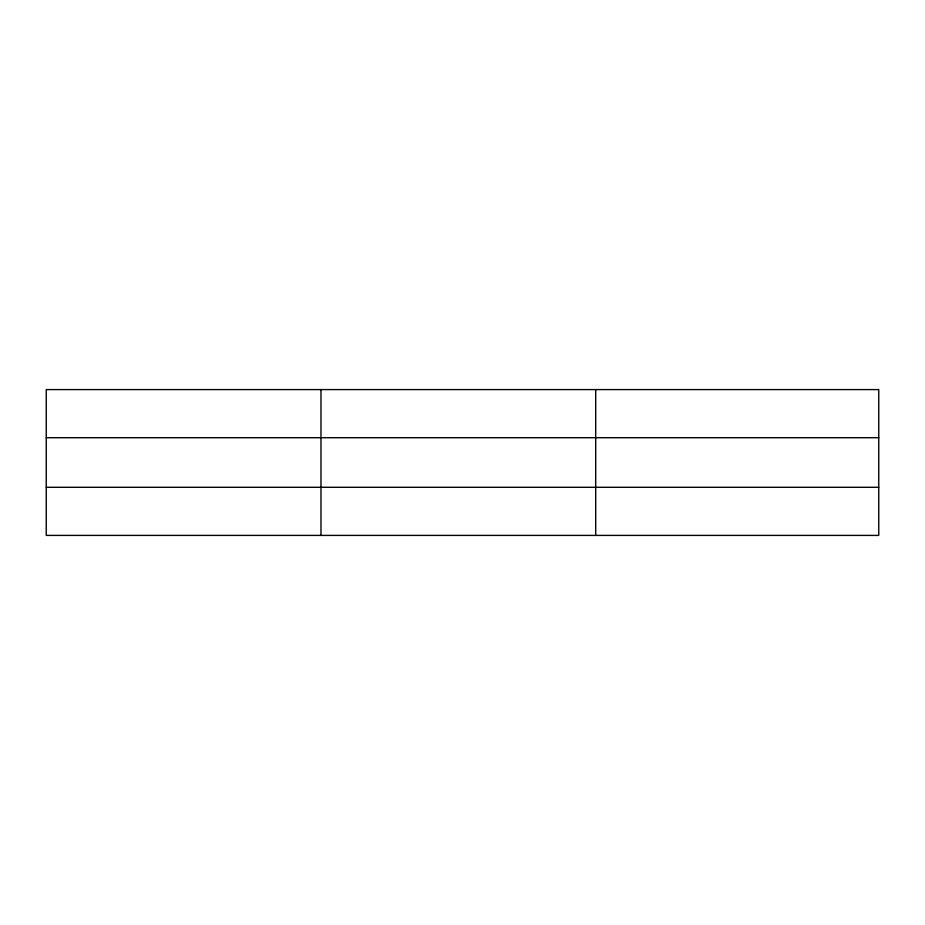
<?xml version="1.0" encoding="UTF-8"?>
<svg xmlns="http://www.w3.org/2000/svg" width="925" height="925" viewBox="0 0 925 925"><rect width="100%" height="100%" fill="white"/><g stroke="black" fill="none" stroke-linecap="round" stroke-linejoin="round"><path stroke-width="1.39" d="M320.975 535.413L320.975 389.587M595.7 535.413L595.7 389.587M878.75 437.71L878.75 389.587L46.25 389.587L46.25 535.413L878.75 535.413L878.75 437.71L46.25 437.71M46.25 487.29L878.75 487.29"/></g></svg>
